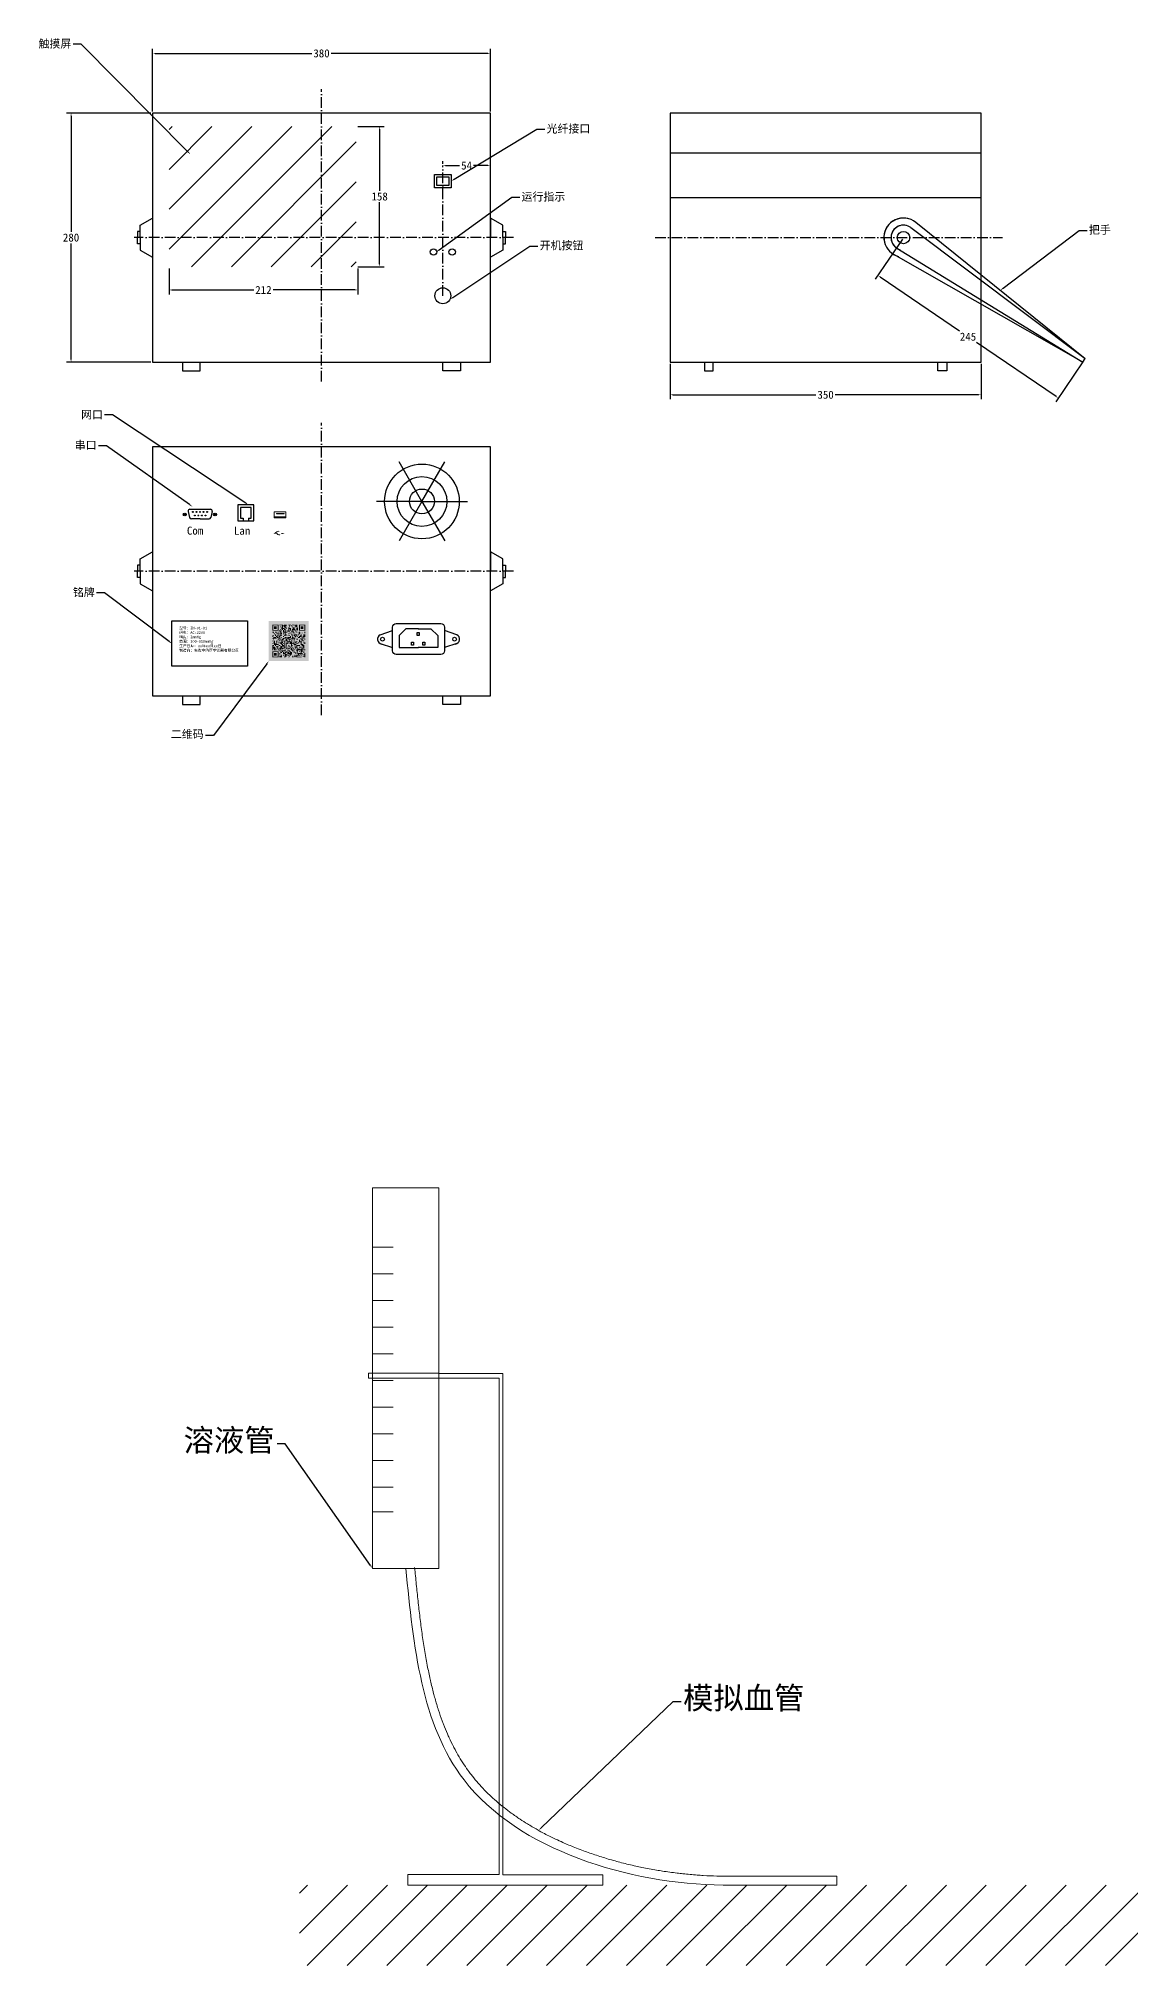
# Model space of a CAD drawing. Header units: millimetres. Extents: x -342 to 3898, y -1701 to 467.
# Drawn here: x 1679 to 2907, y -1701 to 467 of the extents above; entities that cross this region are included whole.
import ezdxf
from ezdxf import colors
from ezdxf.entities.mleader import LeaderData, LeaderLine
from ezdxf.math import Vec2, Vec3

# ---------------------------------------------------------------- set-up
doc = ezdxf.new("R2010")
doc.units = ezdxf.units.MM
doc.linetypes.add('ACAD_ISO10W100', pattern=[18, 12, -3, 0, -3])
doc.layers.add('中心线', color=1, linetype='ACAD_ISO10W100')
doc.layers.add('文字', color=7, linetype='Continuous', lineweight=0, plot=False)
doc.layers.add('细实线', color=3, linetype='Continuous', lineweight=0, plot=False)
doc.layers.add('粗实线', color=7, linetype='Continuous', lineweight=30)
doc.styles.get("Standard").update_dxf_attribs({"font": 'SimSun.ttf', "height": 9})
doc.styles.add('说明', font='SIMSUN.TTC', dxfattribs={"height": 9})
doc.dimstyles.get("Standard").update_dxf_attribs({"dimtxt": 9, "dimasz": 3, "dimexe": 5, "dimexo": 2, "dimgap": 2, "dimtad": 0, "dimtih": 1, "dimtoh": 1, "dimdec": 0, "dimzin": 0, "dimdsep": 46, "dimtxsty": 'Standard', "dimcen": 2, "dimadec": 0, "dimazin": 0, "dimtfac": 1, "dimtdec": 0, "dimtofl": 0, "dimtmove": 0, "dimatfit": 3, "dimfxl": 1, "dimtolj": 1, "dimtzin": 0, "dimarcsym": 0})

# ---------------------------------------------------------------- blocks, each defined once
blk = doc.blocks.new('*D4')
at = {"layer": 'Defpoints', "color": 0}
for p in [(2187.3, 449.9), (1807.3, 382.7), (2187.3, 382.7)]:
    blk.add_point(p, dxfattribs=at)
at = {"layer": '文字', "color": 0, "lineweight": -2}
for p, q in [((1807.3, 384.7), (1807.3, 454.9)), ((1810.3, 449.9), (1986.4, 449.9)), ((2184.3, 449.9), (2008.2, 449.9)), ((2187.3, 384.7), (2187.3, 454.9))]:
    blk.add_line(p, q, dxfattribs=at)
at = {"layer": '文字', "color": 0}
for points in [[(1810.3, 450.4), (1810.3, 449.4), (1807.3, 449.9)], [(2184.3, 450.4), (2184.3, 449.4), (2187.3, 449.9)]]:
    blk.add_solid(points, dxfattribs=at)
at = {"layer": '文字', "color": 0, "insert": (1997.3, 449.9), "char_height": 9, "attachment_point": 5}
blk.add_mtext('\\A1;380', dxfattribs=at)
blk = doc.blocks.new('*D5')
at = {"layer": 'Defpoints', "color": 0}
for p in [(1807.3, 382.7), (1715.6, 102.7), (1807.3, 102.7)]:
    blk.add_point(p, dxfattribs=at)
at = {"layer": '文字', "color": 0, "lineweight": -2}
for p, q in [((1805.3, 382.7), (1710.6, 382.7)), ((1715.6, 379.7), (1715.6, 249.2)), ((1715.6, 105.7), (1715.6, 236.2)), ((1805.3, 102.7), (1710.6, 102.7))]:
    blk.add_line(p, q, dxfattribs=at)
at = {"layer": '文字', "color": 0}
for points in [[(1715.1, 379.7), (1716.1, 379.7), (1715.6, 382.7)], [(1715.1, 105.7), (1716.1, 105.7), (1715.6, 102.7)]]:
    blk.add_solid(points, dxfattribs=at)
at = {"layer": '文字', "color": 0, "insert": (1715.6, 242.7), "char_height": 9, "attachment_point": 5}
blk.add_mtext('\\A1;280', dxfattribs=at)
blk = doc.blocks.new('*D11')
at = {"layer": 'Defpoints', "color": 0}
for p in [(2133.8, 323.7), (2187.3, 323.7), (2187.3, 323.7)]:
    blk.add_point(p, dxfattribs=at)
at = {"layer": '文字', "color": 0, "lineweight": -2}
for p, q in [((2133.8, 325.7), (2133.8, 328.7)), ((2187.3, 325.7), (2187.3, 328.7)), ((2136.8, 323.7), (2152.7, 323.7)), ((2184.3, 323.7), (2168.3, 323.7))]:
    blk.add_line(p, q, dxfattribs=at)
at = {"layer": '文字', "color": 0}
for points in [[(2136.8, 324.2), (2136.8, 323.2), (2133.8, 323.7)], [(2184.3, 324.2), (2184.3, 323.2), (2187.3, 323.7)]]:
    blk.add_solid(points, dxfattribs=at)
at = {"layer": '文字', "color": 0, "insert": (2160.5, 323.7), "char_height": 9, "attachment_point": 5}
blk.add_mtext('\\A1;54', dxfattribs=at)
blk = doc.blocks.new('*D13')
at = {"layer": 'Defpoints', "color": 0}
for p in [(2389.3, 102.7), (2739.3, 102.7), (2739.3, 65.9)]:
    blk.add_point(p, dxfattribs=at)
at = {"layer": '文字', "color": 0, "lineweight": -2}
for p, q in [((2389.3, 100.7), (2389.3, 60.9)), ((2739.3, 100.7), (2739.3, 60.9)), ((2392.3, 65.9), (2553.4, 65.9)), ((2736.3, 65.9), (2575.2, 65.9))]:
    blk.add_line(p, q, dxfattribs=at)
at = {"layer": '文字', "color": 0}
for points in [[(2392.3, 66.4), (2392.3, 65.4), (2389.3, 65.9)], [(2736.3, 66.4), (2736.3, 65.4), (2739.3, 65.9)]]:
    blk.add_solid(points, dxfattribs=at)
at = {"layer": '文字', "color": 0, "insert": (2564.3, 65.9), "char_height": 9, "attachment_point": 5}
blk.add_mtext('\\A1;350', dxfattribs=at)
blk = doc.blocks.new('*D14')
at = {"layer": 'Defpoints', "color": 0}
for p in [(2651.9, 242.7), (2855, 104.8), (2826.1, 62.2)]:
    blk.add_point(p, dxfattribs=at)
at = {"layer": '文字', "color": 0, "lineweight": -2}
for p, q in [((2650.8, 241.1), (2620.2, 196.1)), ((2625.5, 198.5), (2715, 137.7)), ((2823.6, 63.9), (2734.1, 124.7)), ((2853.8, 103.1), (2823.3, 58.1))]:
    blk.add_line(p, q, dxfattribs=at)
at = {"layer": '文字', "color": 0}
for points in [[(2625.8, 198.9), (2625.2, 198.1), (2623, 200.2)], [(2823.9, 64.3), (2823.3, 63.5), (2826.1, 62.2)]]:
    blk.add_solid(points, dxfattribs=at)
at = {"layer": '文字', "color": 0, "insert": (2724.5, 131.2), "char_height": 9, "attachment_point": 5}
blk.add_mtext('\\A1;245', dxfattribs=at)
blk = doc.blocks.new('*D18')
at = {"layer": 'Defpoints', "color": 0}
for p in [(2036.2, 367.8), (2036.2, 210), (2062.7, 210)]:
    blk.add_point(p, dxfattribs=at)
at = {"layer": '文字', "color": 0, "lineweight": -2}
for p, q in [((2038.2, 367.8), (2067.7, 367.8)), ((2062.7, 364.8), (2062.7, 295.4)), ((2062.7, 213), (2062.7, 282.4)), ((2038.2, 210), (2067.7, 210))]:
    blk.add_line(p, q, dxfattribs=at)
at = {"layer": '文字', "color": 0}
for points in [[(2063.2, 364.8), (2062.2, 364.8), (2062.7, 367.8)], [(2062.2, 213), (2063.2, 213), (2062.7, 210)]]:
    blk.add_solid(points, dxfattribs=at)
at = {"layer": '文字', "color": 0, "insert": (2062.7, 288.9), "char_height": 9, "attachment_point": 5}
blk.add_mtext('\\A1;158', dxfattribs=at)
blk = doc.blocks.new('*D19')
at = {"layer": 'Defpoints', "color": 0}
for p in [(1825.8, 210), (2038.2, 210), (1825.8, 183.8)]:
    blk.add_point(p, dxfattribs=at)
at = {"layer": '文字', "color": 0, "lineweight": -2}
for p, q in [((1825.8, 208), (1825.8, 178.8)), ((2038.2, 208), (2038.2, 178.8)), ((1828.8, 183.8), (1921.1, 183.8)), ((2035.2, 183.8), (1942.9, 183.8))]:
    blk.add_line(p, q, dxfattribs=at)
at = {"layer": '文字', "color": 0}
for points in [[(1828.8, 184.3), (1828.8, 183.3), (1825.8, 183.8)], [(2035.2, 183.3), (2035.2, 184.3), (2038.2, 183.8)]]:
    blk.add_solid(points, dxfattribs=at)
at = {"layer": '文字', "color": 0, "insert": (1932, 183.8), "char_height": 9, "attachment_point": 5}
blk.add_mtext('\\A1;212', dxfattribs=at)
blk = doc.blocks.new('*K22')
at = {"layer": '文字', "color": 7, "true_color": 0xffffff}
blk.add_solid([(0, 0), (45, 0), (0, -45), (45, -45)], dxfattribs=at)
at = {"layer": '文字', "color": 18, "true_color": 0x000000}
for points in [[(4, -4), (5, -4), (4, -11), (5, -11)], [(4, -12), (5, -12), (4, -13), (5, -13)], [(4, -16), (5, -16), (4, -18), (5, -18)], [(4, -19), (5, -19), (4, -20), (5, -20)], [(5, -4), (6, -4), (5, -5), (6, -5)], [(5, -10), (6, -10), (5, -11), (6, -11)], [(5, -12), (6, -12), (5, -14), (6, -14)], [(5, -16), (6, -16), (5, -17), (6, -17)], [(5, -18), (6, -18), (5, -21), (6, -21)], [(6, -4), (7, -4), (6, -5), (7, -5)], [(6, -6), (7, -6), (6, -9), (7, -9)], [(6, -10), (7, -10), (6, -11), (7, -11)], [(6, -14), (7, -14), (6, -15), (7, -15)], [(6, -18), (7, -18), (6, -20), (7, -20)], [(7, -4), (8, -4), (7, -5), (8, -5)], [(7, -6), (8, -6), (7, -9), (8, -9)], [(7, -10), (8, -10), (7, -11), (8, -11)], [(7, -12), (8, -12), (7, -13), (8, -13)], [(7, -15), (8, -15), (7, -17), (8, -17)], [(7, -18), (8, -18), (7, -20), (8, -20)], [(8, -4), (9, -4), (8, -5), (9, -5)], [(8, -6), (9, -6), (8, -9), (9, -9)], [(8, -10), (9, -10), (8, -11), (9, -11)], [(8, -12), (9, -12), (8, -14), (9, -14)], [(8, -17), (9, -17), (8, -18), (9, -18)], [(8, -19), (9, -19), (8, -20), (9, -20)], [(9, -4), (10, -4), (9, -5), (10, -5)], [(9, -10), (10, -10), (9, -11), (10, -11)], [(9, -14), (10, -14), (9, -15), (10, -15)], [(9, -16), (10, -16), (9, -19), (10, -19)], [(10, -4), (11, -4), (10, -11), (11, -11)], [(10, -12), (11, -12), (10, -13), (11, -13)], [(10, -14), (11, -14), (10, -15), (11, -15)], [(10, -16), (11, -16), (10, -17), (11, -17)], [(10, -18), (11, -18), (10, -19), (11, -19)], [(10, -20), (11, -20), (10, -21), (11, -21)], [(11, -14), (12, -14), (11, -16), (12, -16)], [(11, -17), (12, -17), (11, -18), (12, -18)], [(11, -19), (12, -19), (11, -21), (12, -21)], [(12, -4), (13, -4), (12, -5), (13, -5)], [(12, -10), (13, -10), (12, -12), (13, -12)], [(12, -13), (13, -13), (12, -14), (13, -14)], [(12, -16), (13, -16), (12, -20), (13, -20)], [(12, -21), (13, -21), (12, -23), (13, -23)], [(13, -4), (14, -4), (13, -5), (14, -5)], [(13, -6), (14, -6), (13, -7), (14, -7)], [(13, -9), (14, -9), (13, -10), (14, -10)], [(13, -11), (14, -11), (13, -17), (14, -17)], [(13, -20), (14, -20), (13, -21), (14, -21)], [(14, -4), (15, -4), (14, -5), (15, -5)], [(14, -7), (15, -7), (14, -9), (15, -9)], [(14, -10), (15, -10), (14, -11), (15, -11)], [(14, -13), (15, -13), (14, -15), (15, -15)], [(14, -16), (15, -16), (14, -17), (15, -17)], [(14, -18), (15, -18), (14, -19), (15, -19)], [(14, -21), (15, -21), (14, -27), (15, -27)], [(15, -4), (16, -4), (15, -10), (16, -10)], [(15, -20), (16, -20), (15, -22), (16, -22)], [(16, -5), (17, -5), (16, -6), (17, -6)], [(16, -8), (17, -8), (16, -9), (17, -9)], [(16, -10), (17, -10), (16, -13), (17, -13)], [(16, -14), (17, -14), (16, -15), (17, -15)], [(16, -17), (17, -17), (16, -18), (17, -18)], [(16, -19), (17, -19), (16, -21), (17, -21)], [(17, -4), (18, -4), (17, -7), (18, -7)], [(17, -8), (18, -8), (17, -10), (18, -10)], [(17, -12), (18, -12), (17, -13), (18, -13)], [(17, -16), (18, -16), (17, -17), (18, -17)], [(17, -19), (18, -19), (17, -20), (18, -20)], [(18, -4), (19, -4), (18, -8), (19, -8)], [(18, -9), (19, -9), (18, -17), (19, -17)], [(18, -18), (19, -18), (18, -20), (19, -20)], [(19, -4), (20, -4), (19, -6), (20, -6)], [(19, -7), (20, -7), (19, -9), (20, -9)], [(19, -12), (20, -12), (19, -13), (20, -13)], [(19, -15), (20, -15), (19, -16), (20, -16)], [(19, -18), (20, -18), (19, -19), (20, -19)], [(19, -20), (20, -20), (19, -23), (20, -23)], [(20, -10), (21, -10), (20, -11), (21, -11)], [(20, -12), (21, -12), (20, -13), (21, -13)], [(20, -16), (21, -16), (20, -17), (21, -17)], [(20, -19), (21, -19), (20, -23), (21, -23)], [(21, -11), (22, -11), (21, -12), (22, -12)], [(21, -18), (22, -18), (21, -20), (22, -20)], [(22, -4), (23, -4), (22, -5), (23, -5)], [(22, -7), (23, -7), (22, -12), (23, -12)], [(22, -14), (23, -14), (22, -15), (23, -15)], [(22, -16), (23, -16), (22, -17), (23, -17)], [(22, -18), (23, -18), (22, -21), (23, -21)], [(23, -4), (24, -4), (23, -7), (24, -7)], [(23, -8), (24, -8), (23, -9), (24, -9)], [(23, -11), (24, -11), (23, -12), (24, -12)], [(23, -13), (24, -13), (23, -14), (24, -14)], [(23, -16), (24, -16), (23, -17), (24, -17)], [(23, -18), (24, -18), (23, -19), (24, -19)], [(23, -20), (24, -20), (23, -24), (24, -24)], [(24, -4), (25, -4), (24, -5), (25, -5)], [(24, -8), (25, -8), (24, -11), (25, -11)], [(24, -13), (25, -13), (24, -14), (25, -14)], [(24, -17), (25, -17), (24, -19), (25, -19)], [(24, -20), (25, -20), (24, -21), (25, -21)], [(25, -5), (26, -5), (25, -6), (26, -6)], [(25, -11), (26, -11), (25, -12), (26, -12)], [(25, -13), (26, -13), (25, -14), (26, -14)], [(25, -15), (26, -15), (25, -16), (26, -16)], [(25, -19), (26, -19), (25, -20), (26, -20)], [(25, -21), (26, -21), (25, -22), (26, -22)], [(26, -4), (27, -4), (26, -5), (27, -5)], [(26, -6), (27, -6), (26, -7), (27, -7)], [(26, -9), (27, -9), (26, -12), (27, -12)], [(26, -15), (27, -15), (26, -21), (27, -21)], [(27, -4), (28, -4), (27, -5), (28, -5)], [(27, -7), (28, -7), (27, -10), (28, -10)], [(27, -11), (28, -11), (27, -14), (28, -14)], [(27, -18), (28, -18), (27, -20), (28, -20)], [(28, -4), (29, -4), (28, -5), (29, -5)], [(28, -7), (29, -7), (28, -11), (29, -11)], [(28, -13), (29, -13), (28, -14), (29, -14)], [(28, -15), (29, -15), (28, -17), (29, -17)], [(28, -19), (29, -19), (28, -22), (29, -22)], [(29, -5), (30, -5), (29, -6), (30, -6)], [(29, -9), (30, -9), (29, -10), (30, -10)], [(29, -13), (30, -13), (29, -14), (30, -14)], [(29, -15), (30, -15), (29, -20), (30, -20)], [(30, -4), (31, -4), (30, -7), (31, -7)], [(30, -10), (31, -10), (30, -12), (31, -12)], [(30, -15), (31, -15), (30, -16), (31, -16)], [(30, -17), (31, -17), (30, -18), (31, -18)], [(31, -4), (32, -4), (31, -7), (32, -7)], [(31, -8), (32, -8), (31, -10), (32, -10)], [(31, -12), (32, -12), (31, -13), (32, -13)], [(31, -15), (32, -15), (31, -17), (32, -17)], [(31, -20), (32, -20), (31, -21), (32, -21)], [(32, -7), (33, -7), (32, -11), (33, -11)], [(32, -17), (33, -17), (32, -18), (33, -18)], [(32, -20), (33, -20), (32, -21), (33, -21)], [(33, -13), (34, -13), (33, -14), (34, -14)], [(33, -15), (34, -15), (33, -16), (34, -16)], [(33, -18), (34, -18), (33, -19), (34, -19)], [(34, -4), (35, -4), (34, -11), (35, -11)], [(34, -12), (35, -12), (34, -15), (35, -15)], [(34, -17), (35, -17), (34, -19), (35, -19)], [(34, -21), (35, -21), (34, -24), (35, -24)], [(35, -4), (36, -4), (35, -5), (36, -5)], [(35, -10), (36, -10), (35, -11), (36, -11)], [(35, -13), (36, -13), (35, -14), (36, -14)], [(35, -16), (36, -16), (35, -18), (36, -18)], [(35, -19), (36, -19), (35, -20), (36, -20)], [(36, -4), (37, -4), (36, -5), (37, -5)], [(36, -6), (37, -6), (36, -9), (37, -9)], [(36, -10), (37, -10), (36, -11), (37, -11)], [(36, -15), (37, -15), (36, -18), (37, -18)], [(36, -20), (37, -20), (36, -21), (37, -21)], [(37, -4), (38, -4), (37, -5), (38, -5)], [(37, -6), (38, -6), (37, -9), (38, -9)], [(37, -10), (38, -10), (37, -11), (38, -11)], [(37, -13), (38, -13), (37, -14), (38, -14)], [(37, -18), (38, -18), (37, -22), (38, -22)], [(38, -4), (39, -4), (38, -5), (39, -5)], [(38, -6), (39, -6), (38, -9), (39, -9)], [(38, -10), (39, -10), (38, -11), (39, -11)], [(38, -17), (39, -17), (38, -18), (39, -18)], [(38, -21), (39, -21), (38, -23), (39, -23)], [(39, -4), (40, -4), (39, -5), (40, -5)], [(39, -10), (40, -10), (39, -11), (40, -11)], [(39, -15), (40, -15), (39, -20), (40, -20)], [(40, -4), (41, -4), (40, -11), (41, -11)], [(40, -12), (41, -12), (40, -14), (41, -14)], [(40, -15), (41, -15), (40, -18), (41, -18)], [(40, -20), (41, -20), (40, -21), (41, -21)], [(4, -22), (5, -22), (4, -23), (5, -23)], [(4, -25), (5, -25), (4, -26), (5, -26)], [(4, -27), (5, -27), (4, -33), (5, -33)], [(4, -34), (5, -34), (4, -41), (5, -41)], [(5, -22), (6, -22), (5, -23), (6, -23)], [(5, -24), (6, -24), (5, -25), (6, -25)], [(5, -27), (6, -27), (5, -28), (6, -28)], [(5, -29), (6, -29), (5, -31), (6, -31)], [(5, -34), (6, -34), (5, -35), (6, -35)], [(5, -40), (6, -40), (5, -41), (6, -41)], [(6, -22), (7, -22), (6, -27), (7, -27)], [(6, -29), (7, -29), (6, -33), (7, -33)], [(6, -34), (7, -34), (6, -35), (7, -35)], [(6, -36), (7, -36), (6, -39), (7, -39)], [(6, -40), (7, -40), (6, -41), (7, -41)], [(7, -25), (8, -25), (7, -28), (8, -28)], [(7, -30), (8, -30), (7, -31), (8, -31)], [(7, -32), (8, -32), (7, -33), (8, -33)], [(7, -34), (8, -34), (7, -35), (8, -35)], [(7, -36), (8, -36), (7, -39), (8, -39)], [(7, -40), (8, -40), (7, -41), (8, -41)], [(8, -22), (9, -22), (8, -27), (9, -27)], [(8, -28), (9, -28), (8, -29), (9, -29)], [(8, -32), (9, -32), (8, -33), (9, -33)], [(8, -34), (9, -34), (8, -35), (9, -35)], [(8, -36), (9, -36), (8, -39), (9, -39)], [(8, -40), (9, -40), (8, -41), (9, -41)], [(9, -22), (10, -22), (9, -23), (10, -23)], [(9, -26), (10, -26), (9, -27), (10, -27)], [(9, -28), (10, -28), (9, -31), (10, -31)], [(9, -34), (10, -34), (9, -35), (10, -35)], [(9, -40), (10, -40), (9, -41), (10, -41)], [(10, -22), (11, -22), (10, -23), (11, -23)], [(10, -24), (11, -24), (10, -25), (11, -25)], [(10, -26), (11, -26), (10, -27), (11, -27)], [(10, -28), (11, -28), (10, -29), (11, -29)], [(10, -30), (11, -30), (10, -31), (11, -31)], [(10, -32), (11, -32), (10, -33), (11, -33)], [(10, -34), (11, -34), (10, -41), (11, -41)], [(11, -27), (12, -27), (11, -28), (12, -28)], [(11, -32), (12, -32), (11, -33), (12, -33)], [(12, -24), (13, -24), (12, -25), (13, -25)], [(12, -27), (13, -27), (12, -28), (13, -28)], [(12, -30), (13, -30), (12, -32), (13, -32)], [(12, -33), (13, -33), (12, -34), (13, -34)], [(12, -36), (13, -36), (12, -38), (13, -38)], [(12, -39), (13, -39), (12, -41), (13, -41)], [(13, -24), (14, -24), (13, -26), (14, -26)], [(13, -28), (14, -28), (13, -33), (14, -33)], [(13, -34), (14, -34), (13, -36), (14, -36)], [(13, -39), (14, -39), (13, -41), (14, -41)], [(14, -28), (15, -28), (14, -31), (15, -31)], [(14, -33), (15, -33), (14, -34), (15, -34)], [(14, -35), (15, -35), (14, -36), (15, -36)], [(14, -38), (15, -38), (14, -41), (15, -41)], [(15, -23), (16, -23), (15, -25), (16, -25)], [(15, -26), (16, -26), (15, -29), (16, -29)], [(15, -30), (16, -30), (15, -32), (16, -32)], [(15, -33), (16, -33), (15, -35), (16, -35)], [(16, -22), (17, -22), (16, -23), (17, -23)], [(16, -25), (17, -25), (16, -26), (17, -26)], [(16, -27), (17, -27), (16, -29), (17, -29)], [(16, -30), (17, -30), (16, -31), (17, -31)], [(16, -33), (17, -33), (16, -34), (17, -34)], [(16, -35), (17, -35), (16, -37), (17, -37)], [(16, -38), (17, -38), (16, -39), (17, -39)], [(17, -22), (18, -22), (17, -31), (18, -31)], [(17, -33), (18, -33), (17, -34), (18, -34)], [(17, -36), (18, -36), (17, -37), (18, -37)], [(17, -40), (18, -40), (17, -41), (18, -41)], [(18, -22), (19, -22), (18, -23), (19, -23)], [(18, -29), (19, -29), (18, -30), (19, -30)], [(18, -32), (19, -32), (18, -34), (19, -34)], [(18, -35), (19, -35), (18, -41), (19, -41)], [(19, -24), (20, -24), (19, -29), (20, -29)], [(19, -30), (20, -30), (19, -31), (20, -31)], [(19, -34), (20, -34), (19, -36), (20, -36)], [(19, -37), (20, -37), (19, -40), (20, -40)], [(20, -25), (21, -25), (20, -26), (21, -26)], [(20, -29), (21, -29), (20, -32), (21, -32)], [(20, -34), (21, -34), (20, -35), (21, -35)], [(20, -37), (21, -37), (20, -38), (21, -38)], [(21, -22), (22, -22), (21, -26), (22, -26)], [(21, -31), (22, -31), (21, -32), (22, -32)], [(21, -33), (22, -33), (21, -34), (22, -34)], [(21, -35), (22, -35), (21, -37), (22, -37)], [(21, -38), (22, -38), (21, -39), (22, -39)], [(22, -23), (23, -23), (22, -24), (23, -24)], [(22, -27), (23, -27), (22, -29), (23, -29)], [(22, -30), (23, -30), (22, -32), (23, -32)], [(22, -33), (23, -33), (22, -34), (23, -34)], [(22, -35), (23, -35), (22, -37), (23, -37)], [(22, -38), (23, -38), (22, -39), (23, -39)], [(22, -40), (23, -40), (22, -41), (23, -41)], [(23, -25), (24, -25), (23, -26), (24, -26)], [(23, -28), (24, -28), (23, -29), (24, -29)], [(23, -30), (24, -30), (23, -31), (24, -31)], [(23, -33), (24, -33), (23, -35), (24, -35)], [(23, -36), (24, -36), (23, -38), (24, -38)], [(23, -39), (24, -39), (23, -40), (24, -40)], [(24, -23), (25, -23), (24, -26), (25, -26)], [(24, -29), (25, -29), (24, -30), (25, -30)], [(24, -31), (25, -31), (24, -32), (25, -32)], [(24, -34), (25, -34), (24, -39), (25, -39)], [(25, -23), (26, -23), (25, -29), (26, -29)], [(25, -30), (26, -30), (25, -33), (26, -33)], [(25, -35), (26, -35), (25, -38), (26, -38)], [(26, -22), (27, -22), (26, -23), (27, -23)], [(26, -25), (27, -25), (26, -26), (27, -26)], [(26, -27), (27, -27), (26, -28), (27, -28)], [(26, -29), (27, -29), (26, -30), (27, -30)], [(26, -32), (27, -32), (26, -34), (27, -34)], [(26, -39), (27, -39), (26, -41), (27, -41)], [(27, -24), (28, -24), (27, -26), (28, -26)], [(27, -30), (28, -30), (27, -32), (28, -32)], [(27, -33), (28, -33), (27, -34), (28, -34)], [(27, -40), (28, -40), (27, -41), (28, -41)], [(28, -23), (29, -23), (28, -24), (29, -24)], [(28, -25), (29, -25), (28, -27), (29, -27)], [(28, -32), (29, -32), (28, -33), (29, -33)], [(28, -34), (29, -34), (28, -36), (29, -36)], [(28, -39), (29, -39), (28, -40), (29, -40)], [(29, -24), (30, -24), (29, -25), (30, -25)], [(29, -26), (30, -26), (29, -30), (30, -30)], [(29, -31), (30, -31), (29, -32), (30, -32)], [(29, -38), (30, -38), (29, -41), (30, -41)], [(30, -23), (31, -23), (30, -25), (31, -25)], [(30, -26), (31, -26), (30, -27), (31, -27)], [(30, -29), (31, -29), (30, -31), (31, -31)], [(30, -35), (31, -35), (30, -37), (31, -37)], [(30, -39), (31, -39), (30, -40), (31, -40)], [(31, -23), (32, -23), (31, -24), (32, -24)], [(31, -25), (32, -25), (31, -26), (32, -26)], [(31, -27), (32, -27), (31, -30), (32, -30)], [(31, -32), (32, -32), (31, -34), (32, -34)], [(31, -38), (32, -38), (31, -41), (32, -41)], [(32, -25), (33, -25), (32, -26), (33, -26)], [(32, -27), (33, -27), (32, -28), (33, -28)], [(32, -30), (33, -30), (32, -37), (33, -37)], [(32, -38), (33, -38), (32, -39), (33, -39)], [(32, -40), (33, -40), (32, -41), (33, -41)], [(33, -24), (34, -24), (33, -25), (34, -25)], [(33, -27), (34, -27), (33, -28), (34, -28)], [(33, -31), (34, -31), (33, -33), (34, -33)], [(33, -36), (34, -36), (33, -39), (34, -39)], [(33, -40), (34, -40), (33, -41), (34, -41)], [(34, -27), (35, -27), (34, -28), (35, -28)], [(34, -29), (35, -29), (34, -30), (35, -30)], [(34, -31), (35, -31), (34, -33), (35, -33)], [(34, -34), (35, -34), (34, -35), (35, -35)], [(34, -36), (35, -36), (34, -37), (35, -37)], [(34, -38), (35, -38), (34, -39), (35, -39)], [(34, -40), (35, -40), (34, -41), (35, -41)], [(35, -23), (36, -23), (35, -24), (36, -24)], [(35, -29), (36, -29), (35, -30), (36, -30)], [(35, -32), (36, -32), (35, -33), (36, -33)], [(35, -36), (36, -36), (35, -38), (36, -38)], [(35, -40), (36, -40), (35, -41), (36, -41)], [(36, -22), (37, -22), (36, -27), (37, -27)], [(36, -29), (37, -29), (36, -30), (37, -30)], [(36, -31), (37, -31), (36, -37), (37, -37)], [(36, -38), (37, -38), (36, -39), (37, -39)], [(36, -40), (37, -40), (36, -41), (37, -41)], [(37, -26), (38, -26), (37, -28), (38, -28)], [(37, -30), (38, -30), (37, -35), (38, -35)], [(37, -36), (38, -36), (37, -38), (38, -38)], [(38, -26), (39, -26), (38, -30), (39, -30)], [(38, -31), (39, -31), (38, -32), (39, -32)], [(38, -39), (39, -39), (38, -40), (39, -40)], [(39, -22), (40, -22), (39, -23), (40, -23)], [(39, -24), (40, -24), (39, -25), (40, -25)], [(39, -27), (40, -27), (39, -31), (40, -31)], [(39, -32), (40, -32), (39, -33), (40, -33)], [(39, -34), (40, -34), (39, -36), (40, -36)], [(39, -37), (40, -37), (39, -38), (40, -38)], [(39, -39), (40, -39), (39, -40), (40, -40)], [(40, -24), (41, -24), (40, -26), (41, -26)], [(40, -32), (41, -32), (40, -33), (41, -33)], [(40, -36), (41, -36), (40, -41), (41, -41)]]:
    blk.add_solid(points, dxfattribs=at)

msp = doc.modelspace()

# ---------------------------------------------------------------- hatches: boundary and pattern name
at = {"layer": '文字'}
msp.add_hatch(color=256, dxfattribs=at).paths.add_polyline_path([(1955.2, -67.7), (1946.6, -67.7), (1946.6, -68.1), (1955.2, -68.1)])
h = msp.add_hatch(dxfattribs=at)
h.set_pattern_fill('ANSI31', color=256, scale=10)
edge = h.paths.add_edge_path()
edge.add_spline(control_points=[(2493.3, -1610.4), (2484.4, -1610.4), (2475.5, -1610.4), (2466.7, -1610.4)], knot_values=[578.895724, 578.895724, 578.895724, 578.895724, 605.470325, 605.470325, 605.470325, 605.470325], degree=3, periodic=0)
edge.add_spline(control_points=[(2466.7, -1610.4), (2460.8, -1610.4), (2454.9, -1610.5), (2449, -1610.4)], knot_values=[561.159529, 561.159529, 561.159529, 561.159529, 578.895724, 578.895724, 578.895724, 578.895724], degree=3, periodic=0)
edge.add_line((2449, -1610.4), (2313.7, -1610.4))
edge.add_line((2313.7, -1610.4), (2094.4, -1610.4))
edge.add_line((2094.4, -1610.4), (1972.5, -1610.4))
edge.add_line((1972.5, -1610.4), (1972.5, -1700.8))
edge.add_line((1972.5, -1700.8), (3898.5, -1700.8))
edge.add_line((3898.5, -1700.8), (3898.5, -1610.4))
edge.add_line((3898.5, -1610.4), (2576.9, -1610.4))
edge.add_spline(control_points=[(2576.9, -1610.4), (2549, -1610.4), (2521.2, -1610.4), (2493.3, -1610.4)], knot_values=[605.470325, 605.470325, 605.470325, 605.470325, 689.11351, 689.11351, 689.11351, 689.11351], degree=3, periodic=0)
at = {"layer": '细实线'}
h = msp.add_hatch(dxfattribs=at)
h.set_pattern_fill('ANSI31', color=256, scale=10)
h.set_pattern_definition([(45, (-737.17, 495.483), (-22.45064, 22.45064), [])])
h.paths.add_polyline_path([(2036.2, 367.8), (1825.8, 367.8), (1825.8, 210), (2036.2, 210)])

# ---------------------------------------------------------------- linework, layer by layer
at = {"layer": '中心线'}
for p, q in [((1997.3, 80.9), (1997.3, 409.8)), ((2133.8, 177.3), (2133.8, 323.7)), ((2213.1, 242.7), (1786.4, 242.7)), ((2372.7, 242.7), (2763.1, 242.7)), ((1997.3, -294.3), (1997.3, 34.5)), ((2213.1, -132.6), (1786.4, -132.6))]:
    msp.add_line(p, q, dxfattribs=at)
at = {"layer": '文字'}
for p, q in [((1944, -65.8), (1957.1, -65.8)), ((1944, -72.5), (1944, -65.8)), ((1944, -71.2), (1957.1, -71.2)), ((1957.1, -72.5), (1944, -72.5)), ((1946.6, -67.7), (1955.2, -67.7)), ((1946.6, -68.1), (1946.6, -67.7)), ((1955.2, -68.1), (1946.6, -68.1)), ((1955.2, -67.7), (1955.2, -67.7)), ((1955.2, -67.7), (1955.2, -68.1)), ((1957.1, -65.8), (1957.1, -72.5)), ((2054.8, -826.2), (2129.4, -826.2)), ((2054.8, -1254.3), (2054.8, -826.2)), ((2129.4, -826.2), (2129.4, -1254.3)), ((2054.8, -892.7), (2077.9, -892.7)), ((2054.8, -922.7), (2077.9, -922.7)), ((2054.8, -952.7), (2077.9, -952.7)), ((2054.8, -982.7), (2077.9, -982.7)), ((2054.8, -1012.7), (2077.9, -1012.7)), ((2054.8, -1042.7), (2077.9, -1042.7)), ((2054.8, -1072.7), (2077.9, -1072.7)), ((2054.8, -1102.7), (2077.9, -1102.7)), ((2054.8, -1132.7), (2077.9, -1132.7)), ((2054.8, -1162.7), (2077.9, -1162.7)), ((2054.8, -1190.4), (2077.9, -1190.4)), ((2129.4, -1254.3), (2054.8, -1254.3)), ((2576.9, -1600.4), (2576.9, -1610.4))]:
    msp.add_line(p, q, dxfattribs=at)
for points in [[(1944.1, -90, 0, 0, 0), (1952.4, -90, 3, 0, 0)], [(1953.4, -90, 1, 0, 0), (1956.3, -90, 0, 0, 0)]]:
    msp.add_lwpolyline(points, format="xyseb", dxfattribs=at)
at = {"layer": '文字', "const_width": 0.5}
for points in [[(1943.9, -90, 1), (1944.4, -90, 1)], [(1949, -87.7, 1), (1949.5, -87.7, 1)], [(1950.1, -91.6, 1), (1950.6, -91.6, 1)]]:
    msp.add_lwpolyline(points, format="xyb", close=True, dxfattribs=at)
at = {"layer": '文字'}
for points in [[(1952.4, -90), (1953.4, -90)], [(2129.4, -1040.2), (2050.3, -1040.2), (2050.3, -1034.6), (2054.8, -1034.6), (2129.4, -1034.6)], [(2129.4, -1040.2), (2197.3, -1040.2), (2197.3, -1598.5), (2094.4, -1598.5), (2094.4, -1598.5), (2094.4, -1610.4), (2313.7, -1610.4), (2313.7, -1598.7), (2201.3, -1598.7), (2201.3, -1035), (2129.4, -1035)]]:
    msp.add_lwpolyline(points, dxfattribs=at)
for centre, radius, start, end in [((1949.7, -93.7), 6.04, 93.6213, 141.9439), ((1950.2, -87.1), 4.45, 219.7161, 271.4336)]:
    msp.add_arc(centre, radius, start, end, dxfattribs=at)
msp.add_spline([(2092.1, -1254.3), (2157.6, -1492.1), (2449, -1610.4), (2466.7, -1610.4), (2493.3, -1610.4), (2576.9, -1610.4)], degree=3, dxfattribs=at)
msp.add_open_spline([(2576.9, -1600.4), (2549, -1600.4), (2512.3, -1600.4), (2474.7, -1600.4), (2460, -1600.4), (2451.8, -1600.5), (2439.3, -1600.2), (2429.6, -1599.8), (2416.8, -1598.9), (2407, -1598), (2394, -1596.5), (2384.1, -1595.2), (2370.9, -1593), (2360.9, -1591.2), (2347.8, -1588.4), (2337.7, -1586), (2324.8, -1582.5), (2314.7, -1579.6), (2302.3, -1575.5), (2292.2, -1572), (2280.3, -1567.4), (2270.4, -1563.2), (2259.1, -1558), (2249.5, -1553.3), (2239, -1547.5), (2229.7, -1542.1), (2220, -1535.9), (2211.3, -1529.8), (2202.4, -1523), (2194.2, -1516.3), (2186.3, -1509.1), (2181.3, -1504.1), (2176.5, -1499), (2171.9, -1493.9), (2166.3, -1487.1), (2161.1, -1480.2), (2157.1, -1474.2), (2152.5, -1466.9), (2148.9, -1460.8), (2144.8, -1452.9), (2141.7, -1446.6), (2138, -1438.2), (2135.4, -1431.9), (2132, -1423), (2129.9, -1416.7), (2126.9, -1407.2), (2125, -1400.9), (2122.4, -1390.9), (2120.9, -1384.8), (2118.5, -1374.3), (2117.3, -1368.4), (2115.1, -1357.3), (2113, -1345.4), (2110.3, -1327.5), (2108, -1309.2), (2105.9, -1290.7), (2103.9, -1272), (2102.7, -1259.5), (2102, -1253.3)], degree=3, knots=[0, 0, 0, 0, 83.619997, 110.248427, 112.783345, 127.829601, 134.85551, 150.230472, 157.008539, 173.117913, 179.743504, 196.355359, 203.110453, 219.808912, 226.922239, 243.34897, 250.923723, 266.852074, 274.932118, 290.203087, 298.780198, 313.297861, 322.327377, 336.046563, 345.464019, 358.377896, 368.113411, 380.244436, 390.23448, 401.629295, 411.82658, 422.554156, 422.701235, 432.936542, 443.088379, 448.952632, 459.06291, 464.537009, 475.102098, 480.164789, 491.306379, 495.909036, 507.74853, 511.81289, 524.476205, 527.890164, 541.515242, 544.125082, 558.873166, 560.46943, 576.54254, 576.834054, 594.503961, 612.728786, 631.181131, 649.819905, 668.600521, 687.476397, 687.476397, 687.476397, 687.476397], dxfattribs=at)
at = {"layer": '粗实线'}
for p, q in [((2187.3, 382.7), (1807.3, 382.7)), ((1807.3, 382.7), (1807.3, 102.7)), ((2187.3, 102.7), (2187.3, 382.7)), ((2739.3, 382.7), (2389.3, 382.7)), ((2389.3, 382.7), (2389.3, 102.7)), ((2739.3, 102.7), (2739.3, 382.7)), ((2389.3, 337.9), (2739.3, 337.9)), ((2389.3, 287.9), (2739.3, 287.9)), ((1793.3, 256.7), (1807.3, 264.7)), ((2187.3, 264.7), (2187.3, 242.7)), ((2201.3, 256.7), (2187.3, 264.7)), ((1793.3, 249.7), (1790.3, 249.7)), ((1790.3, 249.7), (1790.3, 242.7)), ((1790.3, 235.7), (1790.3, 242.7)), ((1793.3, 242.7), (1793.3, 256.7)), ((1793.3, 242.7), (1793.3, 228.7)), ((2201.3, 242.7), (2201.3, 256.7)), ((2201.3, 249.7), (2204.3, 249.7)), ((2201.3, 242.7), (2201.3, 228.7)), ((2204.3, 249.7), (2204.3, 242.7)), ((2204.3, 235.7), (2204.3, 242.7)), ((2660.3, 253.9), (2856.1, 106.8)), ((2665.7, 259.9), (2856.1, 106.8)), ((1793.3, 235.7), (1790.3, 235.7)), ((1793.3, 228.7), (1807.3, 220.7)), ((2201.3, 228.7), (2187.3, 220.7)), ((2201.3, 235.7), (2204.3, 235.7)), ((2853.8, 102.7), (2641, 223.6)), ((2644.6, 230.8), (2853.8, 102.7)), ((1807.3, 102.7), (2187.3, 102.7)), ((2389.3, 102.7), (2739.3, 102.7)), ((2853.8, 102.7), (2856.1, 106.8)), ((2187.3, 7.4), (1807.3, 7.4)), ((1807.3, 7.4), (1807.3, -272.6)), ((2187.3, -272.6), (2187.3, 7.4)), ((2110.3, -54.1), (2084.7, -9.7)), ((2110.3, -54.1), (2135.9, -9.7)), ((1848.6, -62.8), (1872.6, -62.8)), ((1903.1, -57.9), (1903.1, -75.9)), ((1921.2, -57.9), (1903.1, -57.9)), ((1906.1, -60.9), (1906.1, -72.9)), ((1918.2, -60.9), (1906.1, -60.9)), ((1918.2, -72.9), (1918.2, -60.9)), ((1921.2, -75.9), (1921.2, -57.9)), ((2110.3, -54.1), (2059.1, -54.1)), ((2110.3, -54.1), (2084.7, -98.5)), ((2110.3, -54.1), (2161.5, -54.1)), ((2110.3, -54.1), (2135.9, -98.5)), ((1847.2, -65.3), (1848.9, -72.2)), ((1860.8, -73.8), (1850.9, -73.8)), ((1860.8, -73.8), (1851.8, -73.8)), ((1860.8, -73.8), (1870.8, -73.8)), ((1874.4, -65.3), (1872.7, -72.2)), ((1903.1, -75.9), (1921.2, -75.9)), ((1906.1, -72.9), (1909.1, -72.9)), ((1909.1, -72.9), (1909.1, -75.9)), ((1915.1, -72.9), (1918.2, -72.9)), ((1915.1, -72.9), (1915.1, -75.9)), ((1793.3, -125.6), (1790.3, -125.6)), ((1790.3, -125.6), (1790.3, -132.6)), ((1793.3, -118.6), (1807.3, -110.6)), ((1793.3, -132.6), (1793.3, -118.6)), ((2187.3, -110.6), (2187.3, -132.6)), ((2201.3, -118.6), (2187.3, -110.6)), ((2201.3, -132.6), (2201.3, -118.6)), ((2201.3, -125.6), (2204.3, -125.6)), ((2204.3, -125.6), (2204.3, -132.6)), ((1790.3, -139.6), (1790.3, -132.6)), ((1793.3, -139.6), (1790.3, -139.6)), ((1793.3, -132.6), (1793.3, -146.6)), ((1793.3, -146.6), (1807.3, -154.6)), ((2201.3, -146.6), (2187.3, -154.6)), ((2201.3, -132.6), (2201.3, -146.6)), ((2201.3, -139.6), (2204.3, -139.6)), ((2204.3, -139.6), (2204.3, -132.6)), ((2063.3, -204), (2077.3, -199.3)), ((2063.3, -214), (2077.3, -218.4)), ((2092.2, -197.3), (2084.5, -204.8)), ((2084.5, -204.8), (2084.5, -218.5)), ((2106.4, -197.3), (2092.2, -197.3)), ((2106.1, -197.3), (2120.4, -197.3)), ((2120.4, -197.3), (2128, -204.8)), ((2128, -204.8), (2128, -218.5)), ((2149.6, -204), (2135.6, -199.3)), ((2149.6, -214), (2135.6, -218.4)), ((2084.5, -218.5), (2106.4, -218.5)), ((2128, -218.5), (2106.1, -218.5)), ((1807.3, -272.6), (2187.3, -272.6))]:
    msp.add_line(p, q, dxfattribs=at)
for points in [[(2124.4, 313.8), (2143.1, 313.8), (2143.1, 298.7), (2124.4, 298.7)], [(2127, 311.2), (2140.5, 311.2), (2140.5, 301.3), (2127, 301.3)], [(1829.1, -188.5), (1914.1, -188.5), (1914.1, -239.4), (1829.1, -239.4)]]:
    msp.add_lwpolyline(points, close=True, dxfattribs=at)
for points in [[(1840.9, 102.7), (1840.9, 92.7), (1860.9, 92.7), (1860.9, 102.7)], [(2153.8, 102.7), (2153.8, 92.7), (2133.8, 92.7), (2133.8, 102.7)], [(2428, 102.7), (2428, 92.7), (2438, 92.7), (2438, 102.7)], [(2700.7, 102.7), (2700.7, 92.7), (2690.7, 92.7), (2690.7, 102.7)], [(2099.7, -212.5), (2100.6, -212.5), (2100.6, -215.9), (2098.6, -215.9), (2098.6, -212.5), (2099.7, -212.5)], [(2106.1, -201.5), (2107, -201.5), (2107, -204.8), (2105, -204.8), (2105, -201.5), (2106.1, -201.5)], [(2112.5, -212.5), (2113.4, -212.5), (2113.4, -215.9), (2111.4, -215.9), (2111.4, -212.5), (2112.5, -212.5)], [(1840.9, -272.6), (1840.9, -282.6), (1860.9, -282.6), (1860.9, -272.6)], [(2153.8, -272.6), (2153.8, -282.6), (2133.8, -282.6), (2133.8, -272.6)]]:
    msp.add_lwpolyline(points, dxfattribs=at)
msp.add_lwpolyline([(2081.3, -191.5), (2131.6, -191.5, -0.414214), (2135.6, -195.5), (2135.6, -222.2, -0.414214), (2131.6, -226.2), (2081.3, -226.2, -0.414214), (2077.3, -222.2), (2077.3, -195.5, -0.414214)], format="xyb", close=True, dxfattribs=at)
for centre, radius in [((2651.9, 242.7), 7), ((2651.9, 242.7), 7), ((2123.3, 226.5), 3.6), ((2144.3, 226.5), 3.6), ((2133.8, 177.3), 8.95), ((2110.3, -54.1), 42), ((2110.3, -54.1), 28), ((2110.3, -54.1), 14), ((1843.5, -68.8), 1.62), ((1843.5, -68.8), 0.662), ((1852.6, -65.9), 0.462), ((1854.8, -69.8), 0.462), ((1856.6, -65.9), 0.462), ((1858.8, -69.8), 0.462), ((1860.6, -65.9), 0.462), ((1862.8, -69.8), 0.462), ((1864.6, -65.9), 0.462), ((1866.8, -69.8), 0.462), ((1868.6, -65.9), 0.462), ((1877.6, -68.8), 1.62), ((1877.6, -68.8), 0.662), ((2065.9, -209), 2.08), ((2147, -209), 2.08)]:
    msp.add_circle(centre, radius, dxfattribs=at)
for centre, radius, start, end in [((2651.9, 242.7), 22, 69.616, 255.0927), ((2651.9, 242.7), 22, 51.2132, 240.3963), ((2651.9, 242.7), 14, 71.9632, 254.1), ((2651.9, 242.7), 14, 53.038, 238.5255), ((1849.2, -64.8), 2, 87.3673, 193.7109), ((1872.5, -64.8), 2, 346.2891, 92.6327), ((1850.9, -71.8), 2, 193.7109, 270), ((1870.8, -71.8), 2, 270, 346.2891), ((2065.9, -209), 5.6, 117.6527, 259.4465), ((2147, -209), 5.6, 280.5535, 62.3473)]:
    msp.add_arc(centre, radius, start, end, dxfattribs=at)

# ---------------------------------------------------------------- block references
at = {"layer": '文字'}
msp.add_blockref('*K22', (1938, -188.6), dxfattribs=at)

# ---------------------------------------------------------------- texts
at = {"layer": '文字', "char_height": 9, "attachment_point": 1}
for s, insert in [('Com', (1845.9, -82.4)), ('Lan', (1898.8, -82.5))]:
    msp.add_mtext_dynamic_manual_height_columns(s, width=39.288, gutter_width=90, heights=[0], dxfattribs=dict(at, insert=insert))
at = {"layer": '粗实线', "insert": (1837.2, -195), "char_height": 3, "attachment_point": 1, "style": '说明'}
msp.add_mtext_dynamic_manual_height_columns('型号：ZN-01-01\\P供电：AC:220V\\P精度：2mmHg\\P范围：200~350mmHg\\P生产日期：xx年xx月xx日\\P制造商：安徽中纳医学仪器有限公司', width=86.981, gutter_width=15, heights=[-31.4], dxfattribs=at)

# ---------------------------------------------------------------- dimensions: what is measured, and where the dimension line sits
at = {"layer": '文字'}
for base, p1, p2, picture, middle in [((2187.3, 449.9), (1807.3, 382.7), (2187.3, 382.7), '*D4', (1997.3, 449.9)), ((2187.3258, 323.716), (2133.7717, 323.716), (2187.3258, 323.716), '*D11', (2160.5487, 323.716)), ((1825.8, 183.8), (2038.2, 210), (1825.8, 210), '*D19', (1932, 183.8)), ((2739.3, 65.9), (2389.3, 102.7), (2739.3, 102.7), '*D13', (2564.3, 65.9))]:
    dim = msp.add_linear_dim(base=base, p1=p1, p2=p2, dimstyle='Standard', dxfattribs=at)
    dim.commit()
    dim.dimension.update_dxf_attribs({"geometry": picture, "text_midpoint": middle})
for base, p1, p2, picture, middle in [((1715.6, 102.7), (1807.3, 382.7), (1807.3, 102.7), '*D5', (1715.6, 242.7)), ((2062.7, 210), (2036.2, 367.8), (2036.2, 210), '*D18', (2062.7, 288.9))]:
    dim = msp.add_linear_dim(base=base, p1=p1, p2=p2, angle=90, dimstyle='Standard', dxfattribs=at)
    dim.commit()
    dim.dimension.update_dxf_attribs({"geometry": picture, "text_midpoint": middle})
dim = msp.add_aligned_dim(p1=(2651.9, 242.7), p2=(2855, 104.8), distance=-51.4, text='245', dimstyle='Standard', dxfattribs=at)
dim.commit()
dim.dimension.update_dxf_attribs({"geometry": '*D14', "text_midpoint": (2724.5, 131.2)})

# ---------------------------------------------------------------- leaders
ml = msp.add_multileader_mtext('Standard', dxfattribs=at)
ml.set_content(' 触摸屏', color=256)
ml.set_leader_properties()
ml.build(insert=Vec2(0, 0))
ml.multileader.update_dxf_attribs({"dogleg_length": 9})
ctx = ml.context
ctx.base_point, ctx.char_height, ctx.plane_origin = Vec3(1670, 460.1), 9, Vec3(1849.9, 336.4)
ctx.text_align_type, ctx.attachment_type = 2, 2
notes = []
notes.append((ctx, [(0, (1, 1, 0), (1726.9, 460.1), (-1, 0), 9, [(0, [(1849.9, 336.4)], 0, [])])]))
ctx.mtext.insert, ctx.mtext.alignment, ctx.mtext.flow_direction = Vec3(1715.9, 465.3), 3, 5
ml = msp.add_multileader_mtext('Standard', dxfattribs=at)
ml.set_content('光纤接口', color=256)
ml.set_leader_properties()
ml.build(insert=Vec2(0, 0))
ml.multileader.update_dxf_attribs({"dogleg_length": 9})
ctx = ml.context
ctx.base_point, ctx.char_height, ctx.plane_origin = Vec3(2248.5, 364.5), 9, Vec3(2143.1, 306.2)
notes.append((ctx, [(0, (1, 1, 0), (2239.5, 364.5), (1, 0), 9, [(0, [(2143.1, 306.2)], 0, [])])]))
ctx.mtext.insert, ctx.mtext.flow_direction = Vec3(2250.5, 369.7), 5
ml = msp.add_multileader_mtext('Standard', dxfattribs=at)
ml.set_content('运行指示', color=256)
ml.set_leader_properties()
ml.build(insert=Vec2(0, 0))
ml.multileader.update_dxf_attribs({"dogleg_length": 9})
ctx = ml.context
ctx.base_point, ctx.char_height, ctx.plane_origin = Vec3(2220.3, 288), 9, Vec3(2126.3, 226.5)
notes.append((ctx, [(0, (1, 1, 0), (2211.3, 288), (1, 0), 9, [(0, [(2126.3, 226.5)], 0, [])])]))
ctx.mtext.insert, ctx.mtext.flow_direction = Vec3(2222.3, 293.2), 5
ml = msp.add_multileader_mtext('Standard', dxfattribs=at)
ml.set_content('开机按钮', color=256)
ml.set_leader_properties()
ml.build(insert=Vec2(0, 0))
ml.multileader.update_dxf_attribs({"dogleg_length": 9})
ctx = ml.context
ctx.base_point, ctx.char_height, ctx.plane_origin = Vec3(2240.7, 233.2), 9, Vec3(2141.6, 173)
notes.append((ctx, [(0, (1, 1, 0), (2231.7, 233.2), (1, 0), 9, [(0, [(2141.6, 173)], 0, [])])]))
ctx.mtext.insert, ctx.mtext.flow_direction = Vec3(2242.7, 238.4), 5
ml = msp.add_multileader_mtext('Standard', dxfattribs=at)
ml.set_content('把手', color=256)
ml.set_leader_properties()
ml.build(insert=Vec2(0, 0))
ml.multileader.update_dxf_attribs({"dogleg_length": 9})
ctx = ml.context
ctx.base_point, ctx.char_height, ctx.plane_origin = Vec3(2858.5, 250.7), 9, Vec3(2760.9, 183.4)
notes.append((ctx, [(0, (1, 1, 0), (2849.5, 250.7), (1, 0), 9, [(0, [(2760.9, 183.4)], 0, [])])]))
ctx.mtext.insert, ctx.mtext.flow_direction = Vec3(2860.5, 255.9), 5
ml = msp.add_multileader_mtext('Standard', dxfattribs=at)
ml.set_content('网口', color=256)
ml.set_leader_properties()
ml.build(insert=Vec2(0, 0))
ml.multileader.update_dxf_attribs({"dogleg_length": 9})
ctx = ml.context
ctx.base_point, ctx.char_height, ctx.plane_origin = Vec3(1727.5, 43.2), 9, Vec3(1915.4, -58.1)
ctx.text_align_type, ctx.attachment_type = 2, 2
notes.append((ctx, [(0, (1, 1, 0), (1762.4, 43.2), (-1, 0), 9, [(0, [(1915.4, -58.1)], 0, [])])]))
ctx.mtext.insert, ctx.mtext.alignment, ctx.mtext.flow_direction = Vec3(1751.4, 48.1), 3, 5
ml = msp.add_multileader_mtext('Standard', dxfattribs=at)
ml.set_content('串口', color=256)
ml.set_leader_properties()
ml.build(insert=Vec2(0, 0))
ml.multileader.update_dxf_attribs({"dogleg_length": 9})
ctx = ml.context
ctx.base_point, ctx.char_height, ctx.plane_origin = Vec3(1720.5, 8.5), 9, Vec3(1852.1, -60)
ctx.text_align_type, ctx.attachment_type = 2, 2
notes.append((ctx, [(0, (1, 1, 0), (1755.3, 8.5), (-1, 0), 9, [(0, [(1852.1, -60)], 0, [])])]))
ctx.mtext.insert, ctx.mtext.alignment, ctx.mtext.flow_direction = Vec3(1744.3, 13.7), 3, 5
ml = msp.add_multileader_mtext('Standard', dxfattribs=at)
ml.set_content('铭牌', color=256)
ml.set_leader_properties()
ml.build(insert=Vec2(0, 0))
ml.multileader.update_dxf_attribs({"dogleg_length": 9})
ctx = ml.context
ctx.base_point, ctx.char_height, ctx.plane_origin = Vec3(1715.7, -156.9), 9, Vec3(1829.1, -214)
ctx.text_align_type, ctx.attachment_type = 2, 2
notes.append((ctx, [(0, (1, 1, 0), (1753.2, -156.9), (-1, 0), 9, [(0, [(1829.1, -214)], 0, [])])]))
ctx.mtext.insert, ctx.mtext.alignment, ctx.mtext.flow_direction = Vec3(1742.2, -151.7), 3, 5
ml = msp.add_multileader_mtext('Standard', dxfattribs=at)
ml.set_content('二维码', color=256)
ml.set_leader_properties()
ml.build(insert=Vec2(0, 0))
ml.multileader.update_dxf_attribs({"dogleg_length": 9})
ctx = ml.context
ctx.base_point, ctx.char_height, ctx.plane_origin = Vec3(1825.7, -317.3), 9, Vec3(1938.1, -233.4)
ctx.text_align_type, ctx.attachment_type = 2, 2
notes.append((ctx, [(0, (1, 1, 0), (1875.7, -317.3), (-1, 0), 9, [(0, [(1938.1, -233.4)], 0, [])])]))
ctx.mtext.insert, ctx.mtext.alignment, ctx.mtext.flow_direction = Vec3(1864.7, -311.4), 3, 5
ml = msp.add_multileader_mtext('Standard', dxfattribs=at)
ml.set_content('溶液管')
ml.set_leader_properties()
ml.build(insert=Vec2(0, 0))
ml.multileader.update_dxf_attribs({"dogleg_length": 9})
ctx = ml.context
ctx.base_point, ctx.char_height, ctx.plane_origin = Vec3(1840.2, -1114), 25, Vec3(2054.8, -1254.3)
notes.append((ctx, [(0, (1, 1, 0), (1956.4, -1114), (-1, 0), 9, [(0, [(2054.8, -1254.3)], 0, [])])]))
ctx.mtext.insert, ctx.mtext.flow_direction = Vec3(1842.2, -1097.5), 5
ml = msp.add_multileader_mtext('Standard', dxfattribs=at)
ml.set_content('模拟血管')
ml.set_leader_properties()
ml.build(insert=Vec2(0, 0))
ml.multileader.update_dxf_attribs({"dogleg_length": 9})
ctx = ml.context
ctx.base_point, ctx.char_height, ctx.plane_origin = Vec3(2402, -1403.9), 25, Vec3(2241.5, -1548.9)
notes.append((ctx, [(0, (1, 1, 0), (2393, -1403.9), (1, 0), 9, [(0, [(2241.5, -1548.9)], 0, [])])]))
ctx.mtext.insert, ctx.mtext.flow_direction = Vec3(2404, -1387.4), 5
for ctx, leaders in notes:
    for number, flags, end, landing, length, lines in leaders:
        leader = LeaderData()
        leader.index, (leader.has_last_leader_line, leader.has_dogleg_vector, leader.attachment_direction) = number, flags
        leader.last_leader_point, leader.dogleg_vector, leader.dogleg_length = Vec3(end), Vec3(landing), length
        for number, points, colour, breaks in lines:
            line = LeaderLine()
            line.index, line.vertices, line.color, line.breaks = number, Vec3.list(points), colors.encode_raw_color(colour), breaks
            leader.lines.append(line)
        ctx.leaders.append(leader)

doc.saveas('drawing.dxf')
